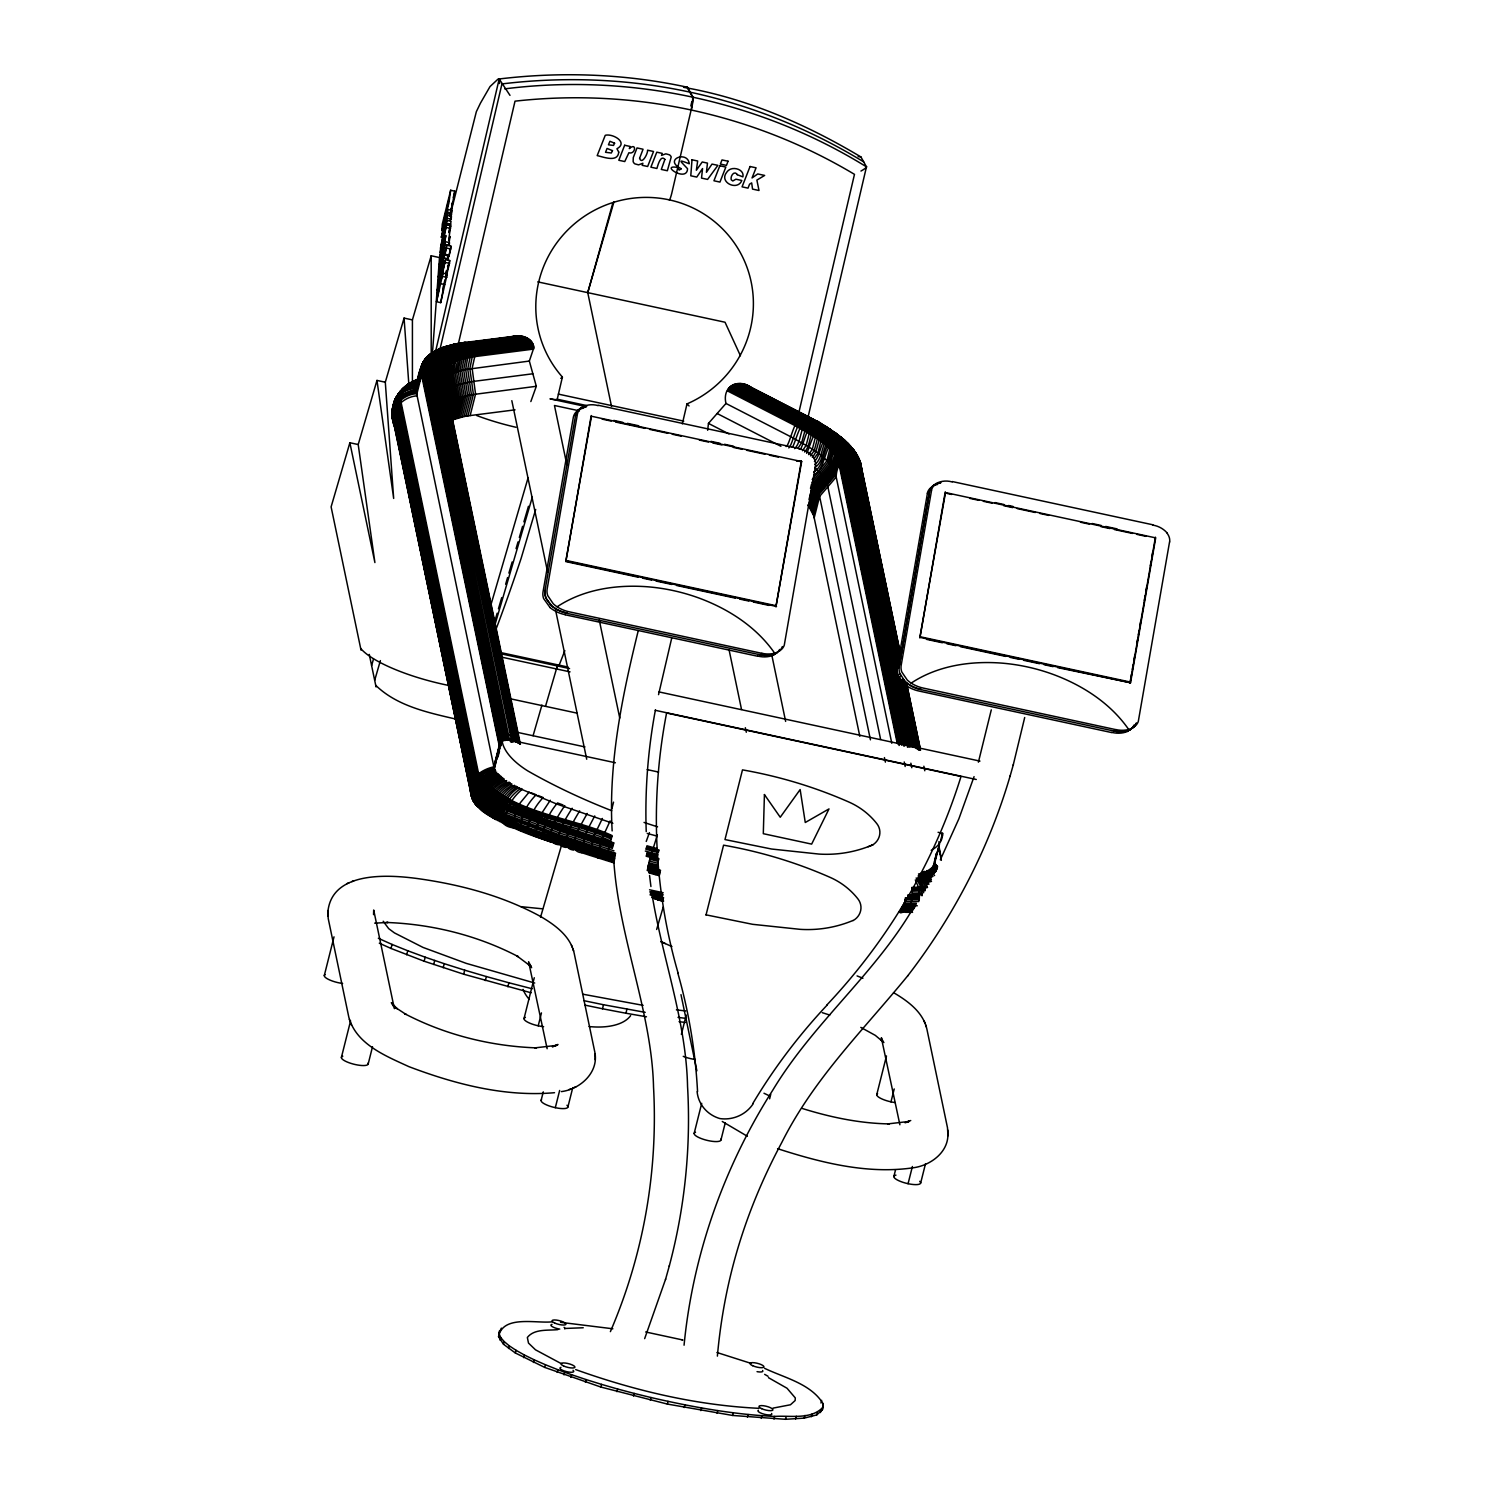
<?xml version="1.0" encoding="UTF-8"?>
<svg xmlns="http://www.w3.org/2000/svg" width="1494" height="1494" viewBox="0 0 1494 1494"><rect width="100%" height="100%" fill="white"/><g stroke="black" fill="none" stroke-linecap="round" stroke-linejoin="round"><path stroke-width="1.5" d="M615.061 855.745L558.868 837.406L505.738 817.069L480.657 802.521L473.971 796.19L470.423 789.654L470.759 793.071C505.588 833.297 568.168 837.238 614.744 857.369L613.997 862.878L589.813 855.334L593.697 836.547L602.399 818.451M922.003 895.802L920.995 887.343L916.196 877.93M927.531 887.511L911.863 888.388C913.039 895.784 911.919 903.87 907.456 910.051C891.376 918.287 905.924 905.999 905.215 898.678L919.296 898.809L918.997 888.407L915.336 879.91M597.805 857.892L601.783 839.124L610.112 820.916M448.779 404.071L444.073 378.355C456.66 360.764 433.185 341.118 422.877 362.986L415.724 392.511C399.477 394.173 386.946 410.028 394.453 425.323L393.856 423.194L394.08 424.483M392.399 409.823L393.52 422.354C388.571 405.864 397.199 389.71 415.911 387.861L417.685 383.622L402.577 389.673L399.832 392.1L404.183 387.581L417.05 382.52M393.837 419.422L392.492 408.572L392.175 413.483M615.621 853.205L559.354 834.829L506.149 814.473L483.44 801.718L471.88 790.083L392.735 413.745L392.717 407.339L392.38 409.487M393.725 423.642C388.104 409.393 401.755 394.902 415.93 393.725L421.121 373.07C424.203 364.181 438.134 363.154 442.28 371.707L519.893 744.124M393.725 420.654L393.408 404.314M470.666 792.156L392.324 414.249M934.329 864.316L930.743 870.292L919.856 873.71L927.251 886.596L911.695 887.473M605.873 860.413L612.11 835.576C570.839 816.415 506.97 812.96 478.603 773.649L400.691 400.485L400.99 393.053L404.183 387.581M764.611 1368.336C784.705 1377.954 811.093 1383.705 823.25 1403.93L822.391 1409.813L816.732 1414.911L804.239 1418.123L785.489 1419.3L732.639 1415.453L667.332 1404.061L600.849 1387.048L544.694 1367.402L515.318 1352.966L503.515 1344.264L498.566 1336.775C502.582 1314.739 536.047 1323.628 552.07 1321.835M498.566 1336.775L499.426 1330.911M822.391 1409.813L823.25 1403.93M420.897 368.346C426.425 354.283 448.536 363.621 443.419 377.926C451.375 358.074 417.853 350.997 421.121 373.07L499.78 748.326L494.028 767.561C483.626 770.026 471.637 776.619 470.722 788.496M443.232 376.824C441.16 359.755 462.71 356.114 475.241 354.377L533.731 346.888C532.256 337.345 520.173 334.04 512.031 336.654M938.942 843.643L938.979 841.495M443.232 373.761C445.567 359.512 463.588 357.496 475.204 355.497L533.75 348.009L533.731 346.888M443.867 380.055C436.509 360.558 460.208 353.032 475.017 352.154L533.265 344.703M445.025 368.01L442.896 377.254M860.301 465.4L859.834 462.001L860.712 466.67L860.619 463.476M861.478 470.068C862.318 464.167 857.463 458.509 851.617 457.986C841.29 456.51 836.117 468.518 836.21 477.053L819.608 496.382L814.193 517.895M931.229 850.31A73.99 33.932 15.8 0 0 942.471 835.65L942.621 833.297L938.083 832.307M432.382 354.097L439.516 257.566L441.72 248.788M447.173 274.093L440.711 302.647L436.547 301.713L439.18 287.838L436.939 296.428L437.144 293.59L445.548 259.545L449.713 260.498L449.489 263.374L445.828 278.239L447.173 274.093L442.99 273.141L441.141 279.415L445.548 259.545M443.606 248.284L444.54 241.692L439.367 264.849L445.847 235.454L444.073 246.286M440.711 302.647L443.344 288.772L442.747 290.751M436.547 301.713L442.99 273.141M444.334 255.007L437.929 283.02L444.334 255.007L448.984 256.016L450.702 249.031L450.908 246.155L446.743 245.203L444.82 255.063L446.743 245.203M445.324 241.692L438.956 269.051L438.75 271.908L442.392 257.902L438.358 277.1L444.409 254.073L444.614 251.272L441.103 264.793L445.324 241.692L449.489 242.626L449.283 245.352L445.119 244.4M446.557 224.828L440.375 249.946L440.151 252.841L444.558 235.361L439.778 257.827L446.557 224.828L450.74 225.781L448.798 239.021M450.366 220.645L451.86 210.393L447.696 209.459L440.487 248.415L446.893 220.402L451.057 221.355L448.779 232.597M447.042 218.255L447.266 215.379L451.431 216.331L451.225 219.207L447.042 218.255L442.523 237.714L446.893 220.402M450.665 190.242L448.891 203.072L441.888 230.842L442.261 224.249L450.665 190.242L454.83 191.195L450.441 214.613M451.244 207.89L451.132 209.646L451.487 208.656M448.984 256.016L450.908 246.155M327.802 912.89C330.884 871.151 387.077 874.532 416.957 878.491C459.835 884.411 502.638 895.69 540.791 916.606C555.021 924.973 570.372 936.066 574.163 953.172L594.743 1051.72C599.225 1072.206 580.344 1089.275 561.333 1091.61M392.306 415.332C390.961 402.147 403.996 393.258 415.612 391.316C418.395 380.951 419.291 350.399 438.003 355.964C447.023 359.158 447.154 371.035 443.046 378.206M392.436 416.228L393.837 403.137M449.171 409.898L451.188 401.867L445.884 376.805C449.918 369.298 451.169 356.356 441.514 352.528C423.4 347.15 417.442 376.488 415.911 387.861L415.705 389C407.825 391.503 391.54 396.676 394.323 408.46L473.449 784.798L484.99 796.395L507.624 809.113L560.792 829.45L612.913 846.556M610.224 840.767C568.262 821.327 503.385 817.704 474.644 777.646L396.713 404.482C393.221 392.997 408.553 389.28 416.21 386.778M415.705 389L494.01 767.468L499.201 746.832L501.517 743.153M373.556 914.645L373.687 910.014L394.36 1008.637M443.046 371.539C445.417 357.271 463.57 355.292 475.167 353.275L533.582 345.786M443.139 374.77L443.27 371.614M947.906 1133.479C948.709 1152.005 930.93 1165.152 914.085 1167.654C868.014 1174.62 821.233 1162.762 777.59 1148.681M392.194 412.942L393.8 407.488M613.997 850.814L559.783 833.054L506.541 812.699L483.813 799.925L472.235 788.29L393.109 411.933L393.034 406.125L392.605 408.236M612.409 848.387L560.25 831.262L507.045 810.906L484.336 798.151L476.698 791.689L472.365 785.695L393.632 410.178L393.613 403.772L395.051 400.878L394.472 404.519L395.238 403.417L395.63 399.626M615.229 854.923L559.017 836.565L505.85 816.21L479.555 800.709L472.702 793.575L470.853 787.655M684.065 1345.216C692.842 1254.699 724.011 1166.702 772.828 1090.078C812.923 1023.502 874.233 974.349 912.591 909.136M717.381 1356.122C724.216 1279.723 745.375 1210.532 781.866 1142.331C814.025 1078.257 862.654 1030.953 907.922 975.563M445.137 223.334L445.193 222.158L441.29 237.453L447.696 209.459M530.837 401.569L536.309 386.292L529.343 361.062L533.75 348.009M707.67 430.272L708.455 423.4L725.972 403.455C721.751 385.639 739.026 378.113 751.389 387.581M904.654 901.405L918.754 901.536L919.296 898.809M445.231 216.2L445.567 213.026L443.867 221.504L444.988 217.377M447.584 266.772L447.845 265.222M392.268 411.317L392.511 409.169M418.395 382.632C404.837 383.753 395.256 394.229 392.866 406.76M392.418 414.062L394.08 403.287M443.307 372.678L444.073 369.802M575.545 415.425L544.974 590.597A14.044 13.222 32.5 0 0 545.59 597.17L545.926 598.123M591.213 415.537L566.077 560.437L776.245 605.742M638.05 577.17L565.74 561.576L591.475 416.247L801.662 461.553L775.909 606.881L801.382 460.843M927.438 493.281L897.072 668.304A14.044 13.222 32.5 0 0 897.689 674.877M899.014 666.903L929.399 491.881A11.093 10.439 32.5 0 1 933.003 486.073L933.787 485.419M929.585 491.731L899.22 666.754A14.044 13.222 32.5 0 0 899.836 673.327L904.468 680.629M931.546 490.331L901.162 665.372A14.044 13.222 32.5 0 0 901.778 671.945L907.269 680.05A27.49 25.902 32.5 0 0 911.153 683.113A34.138 32.177 32.5 0 0 923.348 688.099L1115.925 729.651M945.254 491.862L920.117 636.743L1130.286 682.048L1155.422 537.168M919.781 637.901L945.515 492.572L1155.702 537.877L1130.547 682.758L1057.621 667.613M1129.95 683.188L1131.537 673.999M1132.34 669.405L1133.143 664.793M1133.946 660.199L1134.73 655.605M1136.729 644.101L1137.532 639.507M1138.335 634.894L1139.119 630.3M1139.922 625.706L1140.725 621.093M1144.311 600.401L1145.114 595.807M1145.917 591.213L1146.701 586.6M1150.305 565.909L1151.09 561.314M1151.893 556.702L1152.696 552.108M1169.559 541.911L1138.297 721.471A11.821 11.13 32.5 0 1 1135.907 725.337L1132.583 727.989M655.418 709.893C647.91 749.988 644.81 790.886 646.23 831.635M446.351 270.675L445.866 273.085M659.377 875.689L655.212 874.588L658.238 861.478L649.834 859.199L657.397 834.829M449.003 243.671L450.011 236.407L448.76 240.235M394.397 401.998L394.024 403.791L395.443 401.587M392.474 410.084L396.657 397.161L399.29 394.939M498.454 750.586L494.103 770.474M649.834 859.199L647.649 868.425L660.217 871.805M446.837 270.563L445.866 275.045M638.199 630.86C622.139 696.335 608.319 763.061 612.148 830.907M671.628 638.461L658.555 694.635M991.288 709.855L978.402 762.183M1024.697 717.512L1013.212 765.096M938.549 847.602L934.18 865.343M451.86 207.143L452.701 201.97L451.73 205.929M936.383 870.666C931.565 868.07 933.022 860.507 936.925 867.865L933.769 864.298M435.426 352.08L499.183 78.977C561.688 71.432 625.463 73.841 687.035 87.156L692.562 97.054A12.942 1.569 -78.5 0 1 691.124 110.014L671.777 193.23A8.796 1.083 -77.8 0 1 669.2 199.86M440.002 349.297L501.947 83.925C564.452 76.362 628.227 78.771 689.798 92.105M458.378 343.732L515.019 101.162A546.617 537.317 -29.2 0 1 854.475 174.35L798.898 412.363M586.264 406.629L549.997 398.823A8.796 1.195 13.1 0 0 557.225 399.29L562.398 377.048A109.23 107.381 -29.2 0 1 582.305 217.732A109.23 107.381 -29.2 0 1 739.81 251.683A109.23 107.381 -29.2 0 1 686.997 403.903L682.328 423.848M807.768 418.301L866.464 166.842L860.936 156.963C806.443 124.301 746.57 98.305 683.878 87.38M440.581 273.141L437.35 290.415L443.849 261.245L441.103 276.558L442.261 268.883L441.178 272.711M500.117 777.459L495.373 772.249L493.506 767.58L478.79 774.34L471.749 784.089M690.807 105.981L691.89 101.555M453.261 197.581L454.83 191.195M450.31 216.686L451.86 210.393M449.19 232.056L450.74 225.781M447.472 260.143L448.499 255.96L448.293 258.835L444.129 257.883M442.896 288.155L444.988 279.639M446.034 275.4L449.713 260.498M421.495 370.251C423.81 341.23 457.911 356.618 443.288 379.177L451.898 373.388L463.663 369.784L529.343 361.062M442.896 374.863C452.084 357.047 417.33 351.333 422.111 371.147L500.677 746.197L422.727 370.251C417.947 354.62 444.222 352.733 444.484 367.804M442.859 375.442C455.184 357.047 419.422 346.664 423.456 369.429L501.368 742.518L499.033 746.178L493.842 766.833C483.16 769.074 469.994 776.992 470.647 789.467M448.798 408.59L450.31 402.577L444.932 377.571C454.045 365.974 443.755 345.263 429.338 354.918M450.124 409.207L452.14 401.195L446.911 376.058L449.825 360.988L447.714 355.889L443.606 352.229L437.35 350.866L432.42 352.584L438.863 349.465L446.986 351.314L450.105 354.452L452.159 359.587L449.246 374.677L454.288 399.888L450.31 415.724M450.665 410.551L453.168 400.523L448.032 375.349L451.001 363.546L450.404 358.13L445.735 352.042L438.582 350.082L431.579 353.2L424.371 361.025L431.094 353.742M451.039 417.013L455.483 399.29L450.516 374.004L453.485 362.22L453.224 357.832L451.431 353.779L447.416 350.044L442.355 348.588L437.368 349.727M451.823 418.32L456.753 398.711L451.898 373.388L454.848 361.585L454.606 357.197L451.431 351.407L445.922 348.177L440.805 348.27L434.903 351.576L443.401 347.374L458.919 343.527L465.026 346.477L468.5 353.182L465.661 369.392L469.508 395.014L464.092 416.527L451.337 420.225M452.682 419.665L458.079 398.151L453.336 372.79L456.268 357.682L454.307 352.509L450.404 348.737L445.436 347.243L439.834 348.588M454.101 419.123L459.498 397.609L454.867 372.211L457.911 359.326L456.436 352.883L451.095 347.635L444.11 346.963L429.637 354.769L425.267 360.091M455.577 418.619L460.992 397.105L456.473 371.67L459.442 359.867L459.218 355.46L456.193 349.615L451.842 346.645L446.874 346.141L441.682 348.905L451.786 344.74M457.145 418.152L462.542 396.638L458.154 371.147L461.123 356.058L459.256 350.847L456.38 347.616L452.682 345.768L447.77 345.786M458.789 417.704L464.186 396.19L459.909 370.661L462.879 355.553L461.067 350.343L457.369 346.496L451.655 344.927L447.696 347.262L449.862 346.776M460.488 417.274L465.885 395.761L461.758 370.213L464.727 355.105L460.152 346.627L452.719 344.535M462.262 416.882L467.659 395.368L463.663 369.784L466.67 354.676L462.169 346.178L454.848 344.05M324.291 975.545L334.021 936.831M464.092 416.527L466.016 416.191L471.413 394.677L467.715 369.037L470.741 353.91L469.079 348.662L465.642 344.778L461.179 343.134L456.716 344.124L519.296 335.851M467.977 415.874L473.393 394.36L469.844 368.701L472.87 353.574L469.415 345.749L462.598 342.761L458.322 344.255L469.452 343.564L473.598 347.99L475.241 354.377L472.141 368.383L475.559 394.061L470.143 415.575L466.016 416.191M341.398 1057.416L350.586 1020.832M531.136 992.8L463.682 974.2L424.147 961.221L391.036 948.466L392.044 944.432L378.355 938.307M368.196 1063.971L372.51 1046.752M406.704 954.778L407.713 950.744L392.044 944.432M424.147 961.221L425.174 957.187L407.713 950.744M433.69 964.47L434.698 960.437M443.214 967.72L444.241 963.686L425.174 957.187M497.539 756.711L499.687 748.139M497.95 757.084L499.519 750.884M463.682 974.2L464.69 970.166L444.241 963.686M485.307 980.587L486.334 976.553L464.69 970.166M507.885 986.806L508.894 982.772L486.334 976.553M524.02 1018.591L534.273 977.73M543.611 1026.639A13.801 3.642 14.1 0 1 539.633 1026.079L538.232 1025.799L541.463 1012.895M611.83 808.926L613.548 802.129M541.108 1100.462L543.274 1091.853M566.973 1105.261A13.801 3.642 14.1 0 1 556.72 1107.95L555.32 1107.67L559.652 1090.452M501.368 1328.129L498.753 1333.582M500.154 1340.342L500.826 1337.672L499.239 1334.105M503.515 1344.264L504.188 1341.593L500.826 1337.672M567.907 1107.017L572.762 1087.651M508.576 1348.484L509.249 1345.814L504.188 1341.593M515.318 1352.966L515.99 1350.277L509.249 1345.814M585.2 1005.182L602.493 1008.767L603.501 1004.734L645.203 1012.353M523.647 1357.635L524.319 1354.965L515.99 1350.277M533.47 1362.472L534.142 1359.783L524.319 1354.965M602.493 1008.767L625.93 1013.231L626.938 1009.197M544.694 1367.402L545.366 1364.713L534.142 1359.783M557.187 1372.388L557.86 1369.699L545.366 1364.713M564.004 1374.872L564.676 1372.183M570.82 1377.356L571.492 1374.667L557.86 1369.699M585.424 1382.267L586.096 1379.578L571.492 1374.667M810.495 488.389L811.503 484.373M809.076 499.332L813.053 483.514L829.189 463.345L832.139 451.543L834.418 447.789L839.908 444.11L845.193 443.606L849.881 445.567L853.186 450.516L844.091 441.925C843.102 437.35 838.059 434.549 833.615 435.65C819.814 438.657 824.707 457.5 814.697 464.503M706.008 915.075L723.563 845.174A455.11 435.426 -11.8 0 1 829.6 877.146A74.999 71.749 -11.8 0 1 857.948 898.94A15.257 14.585 -11.8 0 1 853.13 920.565M859.816 736.318L813.763 515.785L808.627 506.149L814.025 484.635L830.234 464.559L833.185 452.775L836.248 448.219L842.037 445.081L848.349 445.436L852.495 448.331L857.537 455.782M809.505 507.269L814.921 485.755L831.187 465.773L835.744 451.095L839.945 447.49L845.212 446.071L850.347 447.154L854.176 450.497M810.327 508.39L815.724 486.876L832.065 466.968L836.621 452.29L840.842 448.723L845.044 447.416L853.055 449.582L859.704 460.936L855.427 452.346L851.188 449.32L844.782 448.835L838.9 451.842L835.818 456.342L832.849 468.145L816.452 487.959L811.055 509.473M811.69 510.556L817.106 489.042L833.54 469.321L836.509 457.519L838.825 453.803L844.446 450.31L849.881 450.011L855.502 452.869L858.677 457.948M812.269 511.62L817.666 490.107L834.156 470.461L838.732 455.819L843.008 452.308L847.266 451.095L851.599 451.487L856.193 454.157M681.376 1034.371L686.232 1015.024M812.755 512.666L818.17 491.152L834.698 471.6L837.648 459.797L839.983 456.1L845.623 452.682L853.205 453.074L858.116 457.052L860.749 464.522M813.166 513.712L818.581 492.198L835.127 472.72C832.569 458.901 850.329 445.249 859.162 459.218M813.502 514.72L818.899 493.207L835.482 473.822C835.744 465.698 839.833 454.139 849.769 454.587C856.193 454.512 861.44 460.469 861.104 466.838L859.872 463.047M813.763 515.785L819.16 494.271L835.762 474.924C833.222 460.133 852.252 447.266 860.32 462.654L900.098 652.43M600.849 1387.048L601.522 1384.378L586.096 1379.578M616.929 1391.68L617.601 1389.009L601.522 1384.378M694.15 1133.442L701.713 1103.338M633.493 1396.087L634.166 1393.416L617.601 1389.009M650.357 1400.233L651.029 1397.544C691.685 1406.881 732.938 1414.482 774.658 1416.424C790.326 1415.341 811.354 1419.991 823.063 1407.124M720.948 1139.997L725.262 1122.797M667.332 1404.061L668.005 1401.372M684.215 1407.535L684.887 1404.846M769.615 1098.837L770.755 1094.336M700.854 1410.616L701.526 1407.927M717.064 1413.268L717.736 1410.579M732.639 1415.453L733.311 1412.782M747.43 1417.19L748.102 1414.501M761.249 1418.404L761.921 1415.714M773.985 1419.113L774.658 1416.424M785.489 1419.3L786.161 1416.629M934.273 862.225L936.421 853.429L933.899 866.595M876.754 1094.635L886.484 1055.922M795.611 1418.964L796.283 1416.293M804.239 1418.123L804.911 1415.434M811.317 1416.76L811.989 1414.09M895.074 1102.535A13.801 3.642 14.1 0 1 892.385 1102.124L890.984 1101.844L894.215 1088.939M816.732 1414.911L817.405 1412.222M820.972 1403.034L821.644 1400.364M820.43 1412.577L821.102 1409.906M893.86 1176.488L895.485 1170.045M919.725 1181.306A13.801 3.642 14.1 0 1 909.472 1183.976L908.072 1183.696L912.404 1166.497M920.659 1183.061L925.514 1163.695M450.273 214.912L476.343 111.695L480.414 103.217L490.013 86.577L498.025 79.107L499.183 78.977L509.996 95.373M669.237 1266.165C684.831 1207.806 691.031 1146.944 687.557 1086.624C686.232 1021.859 663.243 960.81 652.561 897.595M447.472 259.209L448.573 255.026L444.409 254.073M393.613 403.772C395.891 392.492 406.517 386.722 417.087 384.649M397.012 396.918L394.696 401.232L394.733 407.619L473.449 783.136L477.763 789.112L485.363 795.536L507.96 808.217L561.09 828.554L613.175 845.641M393.744 421.906L392.53 411.933L393.837 408.404M393.482 414.38L393.09 418.918M644.661 1338.643L665.652 1279.032M907.661 975.899C953.695 916.252 989.009 848.2 1010.168 775.834M612.895 202.754L587.74 292.637L613.959 201.839M665.502 1279.555L669.387 1265.642M492.534 771.053L501.816 738.279L615.379 762.762M934.572 861.702L939.521 844.222M940.753 839.852L942.621 833.297M1010.019 776.376L1013.362 764.573M371.614 665.596L373.5 659.022M374.677 680.33L380.391 660.591M533.078 735.739L541.948 705.037M349.876 442.747L374.901 562.566L358.205 444.54L349.876 442.747L331.108 506.877L361.025 650.133M358.205 444.54L376.974 380.428L385.303 382.221L393.669 498.436L376.974 380.428M385.303 382.221L404.071 318.091L412.419 319.884L412.419 383.958M412.419 319.884L431.187 255.773L439.516 257.566M490.872 604.995L528.092 477.819M495.205 619.898L497.166 613.212M498.454 608.749L501.723 597.619M505.644 584.247L507.587 577.562M508.894 573.117L512.162 561.968M516.065 548.597L518.026 541.911M519.333 537.466L522.583 526.318M523.89 521.873L528.465 506.279M495.056 624.473L532.294 497.222M545.497 706.345L557.467 665.446M540.529 917.241L561.427 845.641M656.65 929.473L663.187 907.101M535.692 509.454L521.145 558.308A700.275 85.83 -77.8 0 1 495.616 630.3M393.09 405.528L395.91 398.039M974.069 776.637L958.887 818.787L940.342 859.797M646.23 841.439L649.423 832.625M394.696 400.523L393.93 402.558L395.032 400.018M392.922 407.04L393.482 404.949M392.847 407.955L393.818 405.621M392.81 408.87L393.781 406.555M422.765 363.135L421.569 372.081L499.855 746.496L494.234 768.121C477.8 769.41 460.507 791.39 479.481 802.483C519.651 830.421 569.475 840.207 614.893 856.566M610.392 1331.64C643.223 1255.221 658.163 1172.286 653.532 1087.072C651.739 1010.149 617.078 933.563 613.474 854.848M398.524 395.07L406.2 385.601L418.955 380.653M420.916 371.857C424.165 362.034 440.543 362.276 442.728 372.678L520.416 744.255M499.22 746.907L501.554 743.246M421.084 367.225C424.744 356.749 441.813 358.635 443.288 369.56M420.804 369.504C425.155 357.029 446.034 362.482 443.139 375.778M420.804 370.661C425.267 358.205 445.791 363.49 443.494 376.862M394.379 401.382L396.452 396.9M393.352 405.864L393.912 404.706M399.832 392.548L398.562 402.353L476.493 775.517C505.065 815.257 569.494 818.805 611.158 838.115M443.998 370.885C449.974 360.054 464.092 358.485 475.092 356.58L533.619 349.092M420.075 380.746C411.093 383.323 400.187 386.89 397.217 396.956L398.188 395.929M399.72 392.605L395.574 399.103L396.34 398.02M395.238 399.365L398.73 393.632L396.134 398.861L396.171 405.229L474.868 780.708L479.163 786.647L486.708 793.015L509.081 805.583L562.043 825.846L614.015 842.915M400.803 391.615L401.569 391.465M594.743 815.948L586.675 831.28L582.174 847.92L581.857 852.738L589.813 855.334M499.855 746.496L501.032 744.647M435.931 350.474L431.617 354.881L433.092 354.134M428.965 356.487L429.488 355.572L428.311 356.412M422.727 363.023L423.866 361.081M395.611 398.524L398.095 394.229M401.158 390.83L399.215 395.406L399.234 401.699L477.165 774.863C505.682 814.473 569.924 817.984 611.476 837.256M425.995 358.672L424.035 363.976L424.24 368.663L502.152 741.752L503.03 741.08L425.118 367.972L425.099 362.202L428.33 356.095M427.77 357.458L425.827 362.725L426.051 367.375L503.964 740.464L512.554 739.063L519.128 743.47L512.703 739.642L506.13 740.128L511.676 739.623L516.793 741.528M587.142 813.427C583.855 820.636 562.883 851.225 581.857 852.738M401.998 390.662L400.579 391.036M786.161 446.557C790.98 443.867 796.003 403.866 810.271 419.235M788.739 447.901C793.557 444.969 798.767 405.21 813.166 420.748M579.616 810.85C575.862 817.872 555.021 848.387 573.976 850.105M792.287 447.341C795.891 443.307 802.39 406.947 815.967 422.242M794.64 448.648C802.539 440.935 798.842 424.968 810.588 420.412C815.612 418.899 821.289 422.597 823.922 426.742M572.165 808.235C567.944 815.07 547.234 845.492 566.17 847.453M798.113 448.107L801.662 442.635L805.49 428.797L810.439 423.119L817.274 421.588L827.919 428.236L828.834 429.749L823.68 425.118L820.467 424.221L813.39 427.135L809.524 432.476L806.144 445.305L802.521 450.721M800.354 449.414C805.191 442.168 806.499 419.048 821.233 423.661M408.273 386.386L407.171 386.46L410.794 382.557L416.546 379.7L403.492 387.992M403.753 388.963L407.376 384.649L420.038 379.775M564.788 805.602C560.063 812.867 539.539 841.906 558.439 844.745M804.631 452.028C811.503 444.838 808.291 430.44 819.104 426.332C823.68 424.184 828.759 427.471 831.168 431.243L833.428 432.718L830.515 429.488L826.201 428.479L818.917 431.915L815.313 437.462L812.344 449.264L808.609 454.624M806.648 453.317C810.906 445.399 815.388 418.003 831.224 429.973M396.657 396.582L400.261 391.372M402.596 389.168L399.925 394.808L399.944 401.083L477.875 774.247C506.317 813.707 570.391 817.181 611.793 836.416M394.565 403.585L395.331 402.502M810.495 455.913L814.267 450.59L817.648 437.761L822.559 431.897L827.284 429.973L831 430.216L839.684 437.163C837.331 432.98 832.027 429.992 827.284 431.841C816.041 435.389 819.403 450.236 812.306 457.201M433.615 353.219L434.231 352.36L430.104 354.713M426.238 358.187L430.179 354.283M425.977 358.261L421.794 365.059L415.612 390.139L400.355 396.657L396.377 400.597M550.296 800.242L539.502 816.602L535.524 833.745L535.711 836.435L550.782 842M814.417 461.497C822.279 454.157 819.739 433.577 834.885 434.1C841.981 436.416 847.434 443.475 851.916 449.115M813.651 472.104C826.892 464.503 821.196 442.355 836.752 438.34C841.327 437.331 846.426 440.188 847.49 444.838M813.651 474.999C828.591 467.155 822.26 437.817 842.299 439.778C849.47 442.654 853.97 450.628 856.286 457.724L898.566 660.124M812.213 479.537L826.854 460.862L829.805 449.059L833.652 443.718L838.507 441.216L843.699 441.122L848.032 443.457L850.534 447.696M397.03 396.321L399.962 393.239M529.212 792.007L520.08 803.062L517.055 808.852L514.029 818.637L513.731 827.246L535.711 836.435M410.458 383.547L404.799 387.488L408.646 383.734L419.142 379.719M406.2 386.591L410.028 382.875L418.376 379.681M443.587 348.326L442.934 349.11L444.932 348.55M439.18 350.306L439.852 349.54L438.115 350.175L441.458 347.915M436.472 350.866L435.781 351.65L437.425 350.959M439.273 348.961L430.776 354.75L436.509 350.455M433.111 352.435L427.676 359.008L427.041 366.852L505.103 740.557M432.083 353.817L428.33 359.662L428.068 366.441L506.13 740.128M403.716 387.712L402.091 389.336M399.72 392.1L402.316 389.355M405.135 386.572L398.637 394.341L397.908 403.044L475.839 776.208C504.468 816.06 569.065 819.627 610.841 838.993M398.3 394.435L399.272 393.408M454.475 345.917L455.166 345.226L452.831 345.637L454.4 344.535M774.284 653.251L775.218 652.99A19.721 18.582 32.5 0 0 777.776 651.963L779.943 650.432A11.821 11.13 32.5 0 0 782.333 646.566M1133.367 727.429L1127.727 731.22M1133.199 727.466L1133.983 726.756A11.821 11.13 32.5 0 0 1136.374 722.872M418.451 380.018L417.087 380.092L418.432 378.99L414.081 380.97M427.564 356.524L432.158 352.864M402.428 388.963L406.2 385.601M449.507 403.324L456.753 398.711L469.508 395.014L536.309 386.292M519.128 787.655C505.962 793.519 488.538 825.472 513.843 827.881M517.559 786.871C507.101 792.567 493.076 811.261 501.723 822.634M516.046 786.087C505.289 791.54 491.19 810.215 499.911 821.737M514.552 785.302C503.534 790.513 489.36 809.169 498.137 820.822M460.096 344.516L464.148 342.518L467.734 342.798M404.127 387.338L407.376 384.649M401.774 390.083L403.511 388.403M612.857 823.306L556.926 804.108L512.068 785.358C500.341 791.297 490.443 805.546 494.757 818.992L496.419 819.907M450.572 346.085L453.915 344.255M511.732 783.734C499.5 789.504 488.463 804.089 493.132 818.077L494.757 818.992M579.747 409.113L578.944 409.711A11.093 10.439 32.5 0 0 575.283 415.556M581.689 407.713L581.091 408.179A11.093 10.439 32.5 0 0 577.431 414.006L547.14 589.047A14.044 13.222 32.5 0 0 547.738 595.62L553.228 603.744A27.49 25.902 32.5 0 0 557.113 606.788C583.426 589.327 616.2 584.471 647.201 586.75A188.935 178.029 32.5 0 1 698.184 597.749C728.288 608.73 756.767 627.013 775.069 653.774M801.662 461.553L796.526 461.03M405.304 386.386L408.646 383.734M512.068 785.358L506.634 782.221C494.234 787.151 483.552 801.83 488.594 815.351L493.132 818.077M554.76 1045.987L557.99 1044.474L552.369 1046.79L556.422 1045.408L534.871 1047.873L536.458 1047.873C490.835 1046.248 445.119 1034.856 404.613 1013.66L406.107 1014.463L395.536 1007.554L397.143 1008.73L391.335 1002.605L393.576 1006.526M907.512 1122.013L909.379 1120.705L906.746 1122.424L908.688 1121.359M506.615 780.596C493.73 785.321 481.759 800.336 487.193 814.435L488.594 815.351M779.326 651.123L781.885 649.031A11.821 11.13 32.5 0 0 784.275 645.165L815.519 465.605A11.579 10.906 32.5 0 0 814.099 458.565L817.89 453.205L820.841 441.402L824.539 435.912L832.102 432.681L839.236 435.762M506.634 782.221L504.225 780.634C491.526 785.097 480.47 799.981 485.849 813.52L487.193 814.435M504.356 779.028C491.152 783.286 478.808 798.468 484.56 812.624L485.849 813.52M430.814 353.929L432.849 352.397M434.268 351.594L437.854 349.689M407.246 384.854L410.028 382.875M406.592 385.471L418.843 378.897M503.291 778.262C489.957 782.258 477.426 797.553 483.346 811.728L484.56 812.624M911.153 683.113C937.466 665.652 970.222 660.796 1001.241 663.075A188.935 178.029 32.5 0 1 1052.224 674.074C1082.328 685.036 1110.808 703.319 1129.109 730.08M502.283 777.496C488.818 781.269 476.1 796.638 482.17 810.831L483.346 811.728M776.413 653.102L777.366 652.523M1130.454 729.408L1131.406 728.829M432.083 353.107L433.447 352.323M409.319 383.416L419.795 378.878L417.741 379.532M499.594 775.218C485.718 777.104 468.556 799.159 482.17 810.831M498.809 774.471C484.859 776.88 470.255 794.659 479.051 808.179M498.062 773.724C483.963 775.984 469.396 793.669 478.136 807.32M496.325 773.556C482.319 775.759 468.873 793.165 477.277 806.461M496.774 772.267C482.338 774.228 467.921 791.745 476.493 805.602M776.619 652.953L775.629 653.513A24.912 23.474 32.5 0 1 759.792 654.671M773.687 654.914L777.795 651.982A11.821 11.13 32.5 0 0 778.785 650.768M1129.669 729.819L1130.659 729.277M852.999 920.472L852.644 920.621A112.797 107.923 -11.8 0 1 799.981 929.324L752.64 924.319L706.064 914.851M495.261 772.043C480.919 773.985 467.51 791.166 475.764 804.762M495.691 770.848C485.382 773.911 473.785 780.839 472.776 792.66C471.917 798.02 473.953 803.417 478.416 806.611C517.858 836.061 568.728 844.876 614.109 861.664M493.86 769.093C480.788 770.941 467.958 783.622 471.88 797.348M436.491 350.268L440.805 348.27M441.794 348.046C434.586 350.773 427.004 357.626 429.133 366.105L507.4 740.408M411.709 382.315L415.201 380.802M511.34 741.79L513.6 741.64L434.661 366.011C432.774 348.55 455.819 345.002 468.612 343.116L522.246 336.262M494.981 769.709C480.172 771.053 465.997 786.722 473.43 801.307M871.917 845.174L868.163 846.687A113.152 108.24 -11.8 0 1 818.899 854.064L771.558 849.022L724.982 839.572L742.481 769.877A455.11 435.426 -11.8 0 1 848.499 801.867A74.999 71.749 -11.8 0 1 876.847 823.661A15.257 14.585 -11.8 0 1 872.048 845.287M873.243 844.614L871.058 845.623A17.032 16.303 -11.8 0 1 868.163 846.687M444.409 347.262C436.715 349.876 427.994 356.73 430.235 365.881L508.128 738.97C509.006 740.165 516.999 741.51 516.588 740.763L438.694 367.711C436.846 350.716 459.312 347.262 471.768 345.431L527.569 338.279M347 883.589L349.054 882.73M351.818 881.609L353.817 880.788M569.158 1089.537L571.138 1088.734M573.901 1087.595L575.956 1086.754M905.121 1122.816L910.742 1120.519M416.602 385.695C406.947 387.432 392.063 394.397 395.163 406.798L473.878 782.314L478.192 788.272L485.774 794.677L508.315 807.339L561.389 827.639L613.455 844.726M440.543 348.345L444.11 346.963M439.666 348.868L466.838 342.556M414.566 381.4L416.452 380.69M413.95 382.016L415.855 381.306M442.261 347.71L446.874 346.141M440.581 348.83L444.316 347.635M444.054 347.094L451.655 344.927M926.635 872.216L931.397 879.387M907.101 1122.013L909.174 1121.434L887.623 1123.918L889.21 1123.899C859.722 1123.413 830.533 1117.269 802.446 1108.529M445.959 346.515L455.782 343.956M453.616 345.039C443.942 347.262 429.973 353.536 432.457 365.731L511.807 741.659M453.672 344.423L446.314 347.094L448.405 346.571M453.018 344.572L457.986 343.527M460.787 343.881C449.601 345.898 431.224 351.071 433.559 365.825L512.535 741.547M456.137 343.825L460.245 343.116M455.24 344.124L457.556 343.713M461.179 343.134C449.283 345.133 429.077 349.895 431.336 365.75L509.585 740.016M458.434 343.415L465.941 342.443M554.535 1092.693C504.841 1097.138 454.998 1084.121 408.852 1066.623C385.807 1055.978 356.114 1044.287 348.812 1017.153L328.232 918.605L327.746 910.574M460.806 343.041L465.045 342.425M459.106 343.751L461.609 343.415M463.271 342.705L517.802 335.795M466.072 342.836L520.771 336.001M470.087 342.724L474.718 342.145M493.225 339.773L497.857 339.175M504.804 338.279L509.435 337.7M523.666 336.617L469.452 343.564C456.753 345.431 433.858 348.942 435.725 366.291L513.637 739.343C517.111 743.172 507.848 740.24 511.49 741.715L510.388 741.64M525.029 337.084L470.274 344.087C457.65 345.954 434.903 349.447 436.771 366.665L515.505 741.958M526.336 337.644L471.058 344.722C458.509 346.571 435.893 350.026 437.761 367.15L516.196 741.846L509.846 740.613M528.727 339.007L472.44 346.216C460.059 348.046 437.723 351.463 439.553 368.364L517.596 741.958M529.772 339.81L473.056 347.075C460.75 348.886 438.545 352.304 440.356 369.111L518.474 742.91M530.725 340.688L473.598 347.99C461.366 349.801 439.273 353.182 441.085 369.914L518.978 742.948M531.547 341.622L474.084 348.98C461.889 350.773 439.908 354.134 441.72 370.773L519.632 743.807M532.256 342.612L474.476 350.007C462.337 351.781 440.469 355.142 442.28 371.707M532.835 343.639L474.793 351.071C462.337 352.509 438.433 357.271 443.326 374.733M532.798 373.78L471.6 381.642L458.695 384.5L450.572 388.048L446.015 391.727L448.312 402.017M470.143 415.575L515.038 409.842M912.199 891.19L925.066 890.723L924.711 888.855L911.994 889.303M924.898 889.789L912.106 890.256M504.711 88.874C629.553 73.057 759.382 100.565 866.464 166.842M772.977 1408.132L790.457 1404.771L795.144 1400.55L795.294 1397.917L787.002 1388.225L768.439 1377.655M374.695 923.143L388.104 922.452L386.498 922.47C432.121 924.076 477.856 935.487 518.343 956.683L516.868 955.861L531.098 966.525L528.185 963.425L529.716 964.881M921.947 892.945L912.292 893.095M922.003 893.898L912.292 894.047M922.003 894.85L907.829 894.925M683.561 87.306L687.035 87.156M564.956 1328.465L583.239 1327.755M557.878 1329.623C547.868 1330.687 534.292 1328.614 527.345 1337.485L528.502 1343.087L535.487 1349.81L561.651 1363.835M919.576 895.989L907.773 895.877M919.501 896.923L907.698 896.83M919.408 897.875L905.345 897.745M919.146 899.724L905.065 899.593M916.401 903.291L904.169 903.16M916.102 904.131L903.87 904.019M915.785 904.972L903.571 904.841M917.279 905.775L903.235 905.644M915.075 906.559L902.88 906.428M914.683 907.325L902.507 907.194M914.272 908.053L902.115 907.922M913.824 908.763L901.704 908.632M913.376 909.435L901.255 909.304M912.89 910.07L900.807 909.958M912.386 910.686L900.34 910.556M911.863 911.265L899.855 911.153M911.321 911.807L899.351 911.695M905.457 912.311L912.554 912.33M758.896 1408.319C696.316 1405.331 634.539 1390.653 575.694 1369.587M521.07 906.671L542.471 908.819M560.549 1322.321L612.857 1328.782M676.409 1009.888L685.653 1010.915M678.015 1017.358L686.362 1018.46M679.079 1021.653L685.354 1022.494M643.13 1005.35L582.735 994.182M858.135 156.496L860.936 156.963M645.669 1331.976L682.889 1340.006L681.862 1339.726M625.93 1013.231L646.472 1016.779M691.124 110.014L691.292 110.033A12.942 1.606 -77.2 0 0 692.973 97.129L687.445 87.25M584.042 1000.7L603.501 1004.734M663.149 901.274L652.075 897.67L663.187 900.06M537.728 281.862L725.038 322.237L740.426 355.74M558.364 394.117L683.748 421.14M598.235 405.248L798.879 448.499M952.276 481.554L1152.92 524.805M557.225 399.215L586.152 405.453M579.448 410.869L554.461 405.49L566.861 464.821M613.81 420.412L622.849 422.372M627.368 423.344L638.666 425.771M710.976 441.365L720.033 443.307M724.553 444.278L733.591 446.239M994.967 502.582L1004.005 504.524M1008.525 505.495L1013.044 506.466M1092.151 523.516L1101.19 525.477M1105.709 526.448L1117.008 528.876M602.175 419.123L611.214 421.084M615.733 422.055L645.109 428.386M649.629 429.357L667.706 433.26M672.225 434.231L681.264 436.173M699.341 440.076L708.38 442.019M712.899 442.99L721.938 444.951M733.255 447.378L742.294 449.339M746.813 450.31L764.891 454.195M769.41 455.184L778.449 457.127M947.177 493.487L951.697 494.458M969.774 498.361L978.813 500.322M983.332 501.293L992.371 503.235M1003.669 505.663L1012.708 507.624M1017.227 508.595L1035.305 512.498M1039.824 513.469L1048.863 515.411M1080.498 522.228L1089.556 524.189M1100.854 526.616L1109.893 528.559M1114.412 529.548L1132.489 533.433M1137.009 534.404L1146.047 536.365M566.338 561.146L776.506 606.452M920.379 637.452L1130.547 682.758M642.569 578.141L651.608 580.083M656.127 581.073L671.945 584.471M676.465 585.443L735.235 598.123M739.754 599.094L748.793 601.036M753.312 602.007L769.13 605.425M926.56 639.357L942.378 642.756M946.897 643.746L955.936 645.688M960.455 646.659L1005.649 656.408M1010.168 657.379L1019.207 659.321M1023.726 660.311L1039.544 663.709M1044.063 664.681L1053.102 666.641M761.884 653.345L569.289 611.83A34.138 32.177 32.5 0 1 557.094 606.825M567.141 613.38L759.942 654.745M1113.982 731.052L921.182 689.686A32.289 30.422 32.5 0 1 905.028 681.694M565.199 614.781L757.794 656.277M1111.835 732.602L919.24 691.087A32.775 30.888 32.5 0 1 904.019 683.878M501.386 652.71L568.037 667.071M500.658 653.737L569.569 668.584M502.077 657.229L570.036 671.87M658.966 691.909L979.971 761.1M655.268 710.304L976.273 779.494M666.866 713.068L960.735 776.413M449.096 685.559L444.614 684.588A84.318 22.242 14.1 0 1 360.652 648.359M509.622 698.613L576.889 713.105M456.361 719.212C428.218 712.638 397.087 706.158 375.722 685.316M517.279 732.34L584.976 746.925M508.352 734.581L514.776 735.963M647.182 769.615L658.537 772.062M649.535 889.789L663.168 892.721M651.235 891.582L662.589 894.028M649.703 891.918L663.112 894.813M650.749 892.796L662.103 895.242M651.515 893.561L662.701 895.97M650.357 893.879L661.693 896.325M651.216 894.626L662.346 897.016M650.058 894.887L663.635 897.801M653.233 896.045L662.103 897.95M652.131 896.251L663.392 898.678M653.121 896.867L661.954 898.772M652.038 897.016L663.243 899.425M653.195 897.595L662.309 899.575M654.409 898.678L663.243 900.583M655.605 899.145L663.672 901.05M658.051 899.986L662.496 900.938M690.209 92.198C751.463 105.346 810.271 129.25 863.7 161.894M447.509 212.092L451.674 213.044M447.509 213.661L451.674 214.669M446.687 223.278L450.852 224.231M446.37 227.462L450.534 228.414M446.538 248.079L450.702 249.031M445.324 262.421L449.489 263.374M442.747 276.465L446.911 277.398M440.543 283.617L444.708 284.57M634.166 1393.416L651.029 1397.544M656.986 836.08L647.238 833.447M534.721 983.033L466.24 963.369L423.063 947.439L394.453 932.91L388.683 928.633L383.192 921.238M508.894 982.772L532.163 988.767M660.572 870.292L647.966 866.912M660.385 871.058L647.798 867.678M660.068 872.515L647.5 869.153M659.9 873.206L647.35 869.844M659.75 873.878L647.219 870.516M659.62 874.513L649.199 871.712M659.489 875.111L649.087 872.328M657.285 848.629L646.921 845.791M659.115 850.049L646.659 846.631M658.873 850.908L646.379 847.49M658.611 851.785L646.118 848.368M658.368 852.682L645.856 849.246M657.864 854.493L645.315 851.057M657.603 855.39L647.145 852.551M657.36 856.323L646.883 853.466M657.099 857.239L646.622 854.381M658.966 858.733L646.36 855.296M658.723 859.648L646.118 856.211M650.077 858.284L658.481 860.563M649.367 861.011L657.79 863.289M648.938 862.766L657.341 865.045M648.732 863.625L657.136 865.904M648.527 864.484L656.93 866.744M648.34 865.306L656.744 867.584M648.153 866.128L656.538 868.387M648.975 872.907L655.212 874.588M716.933 1352.5L750.996 1363.368M613.735 843.83L561.725 826.742L508.688 806.461L486.222 793.837L478.659 787.45L474.364 781.511L395.312 403.399M612.652 847.471L560.511 830.365L507.325 810.009L484.635 797.273L473.094 785.639L393.968 409.3M615.416 854.064L559.186 835.706L505.98 815.351L483.309 802.614L471.749 790.98L392.399 413.334M614.613 858.154L558.532 839.833L505.57 819.571L479.574 804.239L472.795 797.18L470.442 790.55M614.482 858.901C568.131 839.068 506.653 834.81 471.488 795.592M614.37 859.629C568.654 842.728 517.447 833.82 477.725 804.145C461.851 792.231 479.742 770.474 494.85 769.466L480.228 777.478L473.243 787.357L472.758 798.973L482.301 808.59L499.239 818.824L520.752 828.031L566.151 844.801L614.258 860.339M614.183 861.011L558.364 842.784L505.7 822.652L481.329 808.497L474.14 801.494L471.096 795.069M614.034 862.299C568 844.259 513.637 837.368 475.409 803.977M822.279 1012.671L829.749 1015.061M562.977 804.949L557.505 802.95C549.101 812.923 542.359 825.846 543.2 839.236M537.896 795.462L543.162 797.535C534.236 807.059 527.008 820.15 528.316 833.615M857.07 975.918L862.934 978.215M530.949 792.698L536.141 794.771C526.952 804.089 519.482 817.255 521.033 830.757M665.334 943.592L660.759 941.556L671.945 946.561M379.308 943.2L391.036 948.466M860.805 1027.386L875.316 1035.379L883.85 1042.551L880.937 1039.45L882.468 1040.907M763.994 1093.253L769.503 1095.886M747.392 1136.28L722.274 1121.49M746.253 384.78L808.515 416.733M744.852 384.313L809.057 417.237M743.414 383.939L820.505 423.773M741.976 383.678L807.918 417.461M740.538 383.528L803.511 415.911C820.804 426.014 842.709 435.632 850.067 455.763L910.854 746.888M739.1 383.51L802.689 416.21C819.889 426.22 841.645 435.8 848.947 455.782L909.79 747.149M737.7 383.584L801.886 416.583C818.955 426.537 840.58 436.043 847.826 455.913L908.632 747.037M736.337 383.771L801.064 417.05C818.04 426.948 839.535 436.397 846.743 456.137L907.53 747.261M735.029 384.051L800.261 417.61C817.143 427.452 838.507 436.846 845.679 456.473L905.999 745.319M733.778 384.462L799.477 418.245C816.266 428.031 837.518 437.368 844.652 456.903L904.953 745.749M732.62 384.966L798.73 418.955C815.425 428.703 836.565 437.985 843.662 457.407L903.982 746.253M731.537 385.564L798.001 419.739C814.622 429.432 835.669 438.676 842.728 458.023L902.563 744.591M730.566 386.255L797.329 420.598C813.875 430.235 834.829 439.46 841.869 458.714L901.704 745.263M729.688 387.039L796.694 421.495C813.184 431.112 834.063 440.282 841.066 459.48L900.434 743.751M728.941 387.898L796.115 422.447C812.549 432.027 833.372 441.178 840.338 460.301L899.705 744.591M728.306 388.832L795.592 423.437C811.989 432.999 832.756 442.112 839.721 461.198L899.089 745.487M727.783 389.822L795.125 424.445C811.503 433.988 832.233 443.102 839.18 462.15L898.062 744.143M727.41 390.868L794.733 425.491C811.093 435.015 831.803 444.11 838.732 463.14L897.147 742.873M725.972 403.455L791.783 437.275C808.123 446.818 828.834 455.913 835.762 474.924L891.806 743.284M717.195 413.539L780.914 446.295M708.455 423.4L729.016 433.97M806.592 415.799L819.982 423.157M805.864 415.668C823.511 425.958 845.828 435.781 853.335 456.305L897.502 667.799M805.098 415.649C822.634 425.883 844.82 435.632 852.271 456.025L913.058 747.168M804.314 415.743C821.719 425.902 843.774 435.594 851.169 455.838L911.975 746.981M809.935 418.488L812.811 420.001M809.393 417.256L814.118 419.683M853.41 451.524L854.605 452.925L850.646 446.22L845.977 442.766L840.842 442.299L835.781 444.316L831.448 449.302L828.049 462.113L812.008 482.375L819.16 494.271L870.442 739.829M812.101 418.693L822.522 424.651M764.648 1374.349L768.084 1376.31M823.53 425.977L821.345 425.248M819.758 423.026L827.919 428.236M893.543 992.632C907.773 1000.999 923.124 1012.092 926.915 1029.217L947.495 1127.765L947.962 1135.795M822.933 424.744L826.724 427.041M822.148 424.483L837.686 435.688M826.014 427.471L842.933 439.255L845.847 443.382M825.286 426.201L830.234 429.712M504.225 780.634L500.117 777.478M834.66 432.382L838.676 435.594M849.059 446.276C846.799 441.178 841.365 435.725 835.221 436.995C820.71 440.207 826.238 460.507 814.865 467.491L823.866 477.034L827.433 484.71L880.62 739.399M816.154 420.729L818.693 423.736M829.73 429.095L834.025 432.009M828.909 428.797L845.977 442.766L854.064 455.483L898.529 668.192M831.841 430.533L836.696 434.138M833.857 431.971L842.373 438.508M838.47 435.24L841.738 437.798M837.648 434.81L847.266 442.784M840.244 436.659L844.67 440.711M842.728 438.62L845.062 440.655M845.548 442.429L856.118 453.672M904.075 683.804L897.67 674.877M550.035 607.498L543.629 598.571A14.044 13.222 32.5 0 1 543.013 591.979L573.397 416.957A11.635 10.962 32.5 0 1 578.29 410.29M689.07 405.957L686.997 403.903M842.672 439.031L851.3 448.461L855.054 455.95L898.604 664.27M845.044 440.879L849.302 444.969M752.472 388.496L754.358 390.494M905.327 681.451L902.731 679.042M551.286 605.145L546.561 598.926M847.285 442.822L851.169 447.248M846.482 442.261L847.808 443.625M549.437 603.595L551.081 605.294A32.289 30.422 32.5 0 0 567.365 613.082M848.629 444.204L854.699 451.375L855.838 455.334M849.881 445.567L855.688 452.719M853.541 452.551L854.736 453.952M807.656 505.028L808.627 506.149M934.254 862.822L937.168 866.259M935.132 863.812L937.69 866.856M934.292 863.364L937.168 866.819M934.329 864.036L937.186 867.491M933.675 864.652L937.055 868.817M933.489 865.213L936.906 869.452M854.381 451.916L856.454 454.643M933.302 867.753L936.028 871.245M935.599 871.786L932.144 867.286L935.132 872.328M548.896 602.586L547.607 600.775M931.117 868.238L934.572 872.851M933.974 873.336L929.884 869.097L934.572 875.577M852.103 448.256L857.164 458.359L898.958 658.499M930.034 870.722L932.555 874.251M928.409 869.9L933.003 876.455M932.144 876.866L926.728 870.61L931.192 877.239M853.84 450.254L857.014 454.998L856.865 457.762M856.697 455.651L859.106 459.648L899.687 654.073M531.64 967.72L528.596 961.688L547.14 1048.732M924.823 871.263L931.49 881.535M472.832 799.869L470.573 792.38L475.111 803.94L470.703 793.277M471.992 797.647L474.513 803.118M923.796 871.562L930.332 881.852M922.713 871.824L929.119 882.151M922.321 873.318L928.951 884.261M855.427 452.346L858.564 460.432M856.043 453.168L899.761 659.227M921.107 873.523L927.606 884.523M472.758 798.973L472.067 797.292M918.53 873.859L926.037 887.735M918.175 875.857L924.711 888.855M856.846 454.475L859.237 460.694L858.527 459.386M917.727 877.837L922.638 887.193L923.647 892.796M900.882 676.315L899.612 673.495M546.841 599.99L545.777 597.021A14.044 13.222 32.5 0 1 545.161 590.447M883.159 1041.86L881.348 1037.732L899.892 1124.777M470.89 794.173L473.523 801.512M394.902 427.508C387.6 412.904 401.4 397.255 416.378 395.891L421.569 375.237C424.894 365.432 440.898 365.6 443.513 375.816M392.511 417.386L471.656 796.806L473.99 802.315M480.022 809.057C473.691 794.827 486.727 779.289 500.434 775.965L501.33 776.731C487.735 780.26 474.868 795.723 481.068 809.935M859.106 458.919L860.675 463.663M859.461 459.909L860.357 463.271M857.5 456.193L900.004 657.771M490.051 816.247C484.99 802.203 496.512 787.413 509.081 782.165L510.369 782.949C497.969 788.458 486.689 803.156 491.563 817.162M924.207 1021.205L924.991 1023.315M925.552 1024.828L926.355 1026.976M571.455 945.16L572.239 947.289M572.8 948.802L573.603 950.95M349.353 1019.375L350.156 1021.541M350.735 1023.035L351.52 1025.164M471.357 795.928L472.421 799.066L392.511 416.471M393.408 421.065L392.287 412.027M470.61 790.326L470.89 792.081M858.62 458.303L859.013 459.536M503.59 823.549C500.247 809.767 509.715 795.816 520.734 788.44L522.377 789.224C512.106 797.46 503.478 811.037 506.074 824.725M859.573 460.451L899.761 652.729M860.376 462.43L899.874 651.197M859.965 461.179L860.208 462.206M906.989 685.335L920.304 749.054M906.653 684.121L920.528 750.287M923.852 766.217L924.805 770.773M906.148 683.991L919.931 749.988M906.354 685.933L919.65 749.652M905.233 682.795L919.015 748.793M904.99 684.271L918.773 750.268M938.811 845.567L941.108 857.481M938.867 847.528L941.351 860.357M903.702 681.264L917.97 749.521M938.979 849.619L939.931 854.176M902.843 680.61L917.092 748.886M901.928 680.218L916.196 748.531M900.901 679.565L915.168 747.84M899.407 676.913L914.123 747.448M910.854 763.191L911.807 767.748M904.225 761.959L905.177 766.515M884.429 757.589L885.382 762.145M771.819 655.175L785.639 721.415M729.128 650.133L741.528 709.463M745.338 727.709L746.29 732.265M587.534 291.61L611.513 406.443M680.984 994.649L696.876 1070.787M599.243 619.954L619.749 718.072M511.826 400.672L547.607 571.959M555.432 609.421L586.712 759.232M369.279 654.409L376.058 686.941M471.338 795.686L470.629 791.297M393.52 411.392L392.623 418.413M442.541 371.558L443.083 373.687M392.436 417.909L392.959 421.009M501.779 738.839L502.059 740.725A73.99 33.932 15.8 0 0 527.83 770.941A340.333 156.067 15.8 0 0 611.793 810.738M860.918 464.709L861.067 465.755M649.554 875.465L650.936 886.54M501.816 738.279L502.059 740.725M499.183 78.977L499.575 83.533M392.567 418.806L392.156 412.568M404.071 318.091L408.926 385.508M942.341 833.801L942.453 835.65M947.794 1130.043L947.85 1132.359M595.042 1054.017L595.098 1056.314M595.154 1057.435L595.21 1059.769M327.858 914.011L327.914 916.326M392.212 414.417L392.455 417.517M431.187 255.773L431.206 354.171M630.655 1015.584A57.482 28.89 16.3 0 1 589.084 1026.546M529.287 999.411A57.482 28.89 16.3 0 1 523.087 989.383M890.984 1101.844A13.801 3.642 14.1 0 1 877.594 1093.683M908.072 1183.696A13.801 3.642 14.1 0 1 895.709 1178.99A13.801 3.642 14.1 0 1 895.952 1175.124M720.762 1139.175A13.801 3.642 14.1 0 1 705.56 1139.959A13.801 3.642 14.1 0 1 695.532 1132.265M695.364 1059.489A13.801 3.642 14.1 0 1 683.244 1056.351M538.232 1025.799A13.801 3.642 14.1 0 1 525.402 1017.414M555.32 1107.67A13.801 3.642 14.1 0 1 541.519 1099.771M368.01 1063.149A13.801 3.642 14.1 0 1 352.808 1063.933A13.801 3.642 14.1 0 1 342.798 1056.221M342.612 983.463A13.801 3.642 14.1 0 1 328.307 979.317A13.801 3.642 14.1 0 1 325.132 974.592M558.401 665.465A8.759 1.064 -77.8 0 1 558.476 666.119L559.148 665.147A700.275 85.83 -77.8 0 0 564.825 650.637M556.44 668.995A8.759 1.064 -77.8 0 1 557.766 665.54M866.669 166.768A12.96 2.372 -23.2 0 1 860.955 171.044M515.972 427.265A84.318 22.242 14.1 0 1 476.623 415.5M562.416 377.03A8.348 1.475 -12.6 0 1 560.773 378.318M657.565 826.836A340.333 156.067 15.8 0 1 644.045 822.428M564.097 1327.326A7.19 1.905 14.1 0 1 564.657 1328.857M559.764 1329.1A7.19 1.905 14.1 0 1 552.276 1326.653A7.19 1.905 14.1 0 1 552.014 1324.375M762.612 1370.502A7.19 1.905 14.1 0 1 757.047 1371.66M771.595 1413.492A7.19 1.905 14.1 0 1 764.554 1414.314A7.19 1.905 14.1 0 1 758.317 1410.243M573.061 1370.315A7.19 1.905 14.1 0 1 566.562 1371.641A7.19 1.905 14.1 0 1 560.978 1367.346M678.033 972.893A604.809 578.645 -11.8 0 1 666.585 713.011M677.79 972.967A582.212 557.019 -11.8 0 1 697.549 1091.703M697.119 1091.759A32.999 31.579 -11.8 0 0 719.921 1118.576A32.999 31.579 -11.8 0 0 753.125 1103.823M961.015 776.488A604.809 578.645 -11.8 0 1 826.873 1004.976M752.752 1103.618A582.212 557.019 -11.8 0 1 827.06 1005.145M1166.777 532.816A14.884 14.025 32.5 0 1 1168.159 534.852A11.579 10.906 32.5 0 1 1169.671 541.93M931.472 490.312A11.093 10.439 32.5 0 1 935.151 484.523M933.638 485.195A21.495 20.262 32.5 0 1 937.354 483.514M938.176 483.253A21.495 20.262 32.5 0 1 940.772 482.693M935.58 483.795A21.495 20.262 32.5 0 1 952.182 481.946M1152.901 525.141A22.354 21.065 32.5 0 1 1166.907 532.704M921.406 689.388A32.289 30.422 32.5 0 1 905.233 681.544M1129.95 729.819A24.912 23.474 32.5 0 1 1114.038 730.827M1131.817 728.288A19.721 18.582 32.5 0 1 1129.24 729.296L1128.325 729.558A26.593 25.062 32.5 0 1 1115.943 729.595M1129.744 729.968A24.912 23.474 32.5 0 1 1113.833 730.977M932.181 486.353A21.495 20.262 32.5 0 1 937.728 484.392M933.433 485.326A21.495 20.262 32.5 0 1 937.149 483.664M938.811 483.178A21.495 20.262 32.5 0 1 940.566 482.842M1132.825 727.092A11.821 11.13 32.5 0 1 1131.817 728.288M1133.946 725.113A11.821 11.13 32.5 0 1 1133.255 726.457M1135.888 723.712A11.821 11.13 32.5 0 1 1133.759 726.887M1127.802 731.35A24.912 23.474 32.5 0 1 1111.891 732.377M927.307 493.244A11.635 10.962 32.5 0 1 932.331 486.614M812.736 456.492A14.884 14.025 32.5 0 1 814.118 458.546M575.47 415.407A11.093 10.439 32.5 0 1 579.168 409.599M579.597 408.87A21.495 20.262 32.5 0 1 583.314 407.208M584.135 406.947A21.495 20.262 32.5 0 1 586.731 406.368A21.495 20.262 32.5 0 0 583.93 407.096M581.539 407.47A21.495 20.262 32.5 0 1 598.142 405.64M798.86 448.835A22.354 21.065 32.5 0 1 812.867 456.38M775.909 653.494A24.912 23.474 32.5 0 1 759.998 654.521M774.303 653.289A26.593 25.062 32.5 0 1 761.903 653.27M567.178 613.212A32.289 30.422 32.5 0 1 550.987 605.369M578.141 410.028A21.495 20.262 32.5 0 1 583.706 408.067M579.392 409.02A21.495 20.262 32.5 0 1 583.108 407.339M779.588 649.479A11.821 11.13 32.5 0 1 779.214 650.133M773.761 655.044A24.912 23.474 32.5 0 1 757.85 656.053M565.218 614.65A32.775 30.888 32.5 0 1 549.979 607.554M681.301 168.71L679.135 170.129L677.566 167.459C658.985 164.06 687.109 183.071 687.539 168.71C679.901 160.4 677.137 159.092 689.276 163.78C687.707 149.867 662.608 159.783 681.301 168.71M764.424 794.565L763.303 833.689L811.653 844.11L829.002 808.908L805.266 822.503L800.149 789.56L780.241 817.255L764.424 794.565M612.484 150.633L611.326 153.004L605.537 152.295L607.068 148.448L612.484 150.633M614.594 143.2L613.53 145.422L608.45 144.825L609.926 141.276L614.594 143.2M664.886 159.428L661.319 169.438L667.351 170.746L671.217 157.001A4.575 4.501 -29.2 0 0 669.387 154.797L665.838 153.826L661.525 155.357L662.272 153.378L656.781 152.183L650.88 167.179L656.893 168.486C657.696 166.077 660.535 154.143 664.886 159.428M737.177 174.667L742.91 176.871C744.385 170.372 735.87 167.123 730.771 169.065A8.441 8.292 -29.2 0 0 726.644 172.389C718.633 182.436 737.644 191.344 741.79 180.475L735.907 179.205L732.826 180.979L731.257 179.84C730.155 176.778 733.535 170.633 736.897 173.883L737.177 174.667M639.581 158.308C641.897 165.442 648.191 153.023 647.537 150.184L653.532 151.492L647.649 166.488L642.177 165.311L642.868 163.257L638.573 164.863L634.95 163.892A4.501 4.426 -29.2 0 1 633.139 161.576L633.269 157.617L637.023 147.925L643.055 149.232L639.581 158.308M447.061 206.956L446.967 208.693L448.536 201.018L447.061 206.956M692.002 159.783L690.788 175.788L696.764 177.076L702.553 168.542L701.526 178.103L707.596 179.411L717.886 165.348L712.003 164.097L706.438 172.314L707.465 163.107L702.236 161.987L696.353 170.241L697.661 160.997L692.002 159.783M618.74 152.108C617.881 163.014 602.941 156.758 597.189 155.619L605.257 135.3C612.689 133.246 628.638 142.472 616.947 148.746L618.74 152.108M728.045 161.221L726.457 165.386L720.369 164.079L722.013 159.933L728.045 161.221M624.641 145.254L618.815 160.269L624.753 161.557L628.881 152.761C635.772 154.853 636.855 141.725 629.31 148.616L630.169 146.449L624.641 145.254M719.828 165.778L713.945 180.774L719.959 182.081L725.841 167.067L719.828 165.778M750.063 166.506L742.07 186.843L748.008 188.132L749.577 184.173L751.669 182.884L752.546 189.103L759.008 190.504L756.879 180.102L764.648 175.433L757.738 173.939L752.042 177.954L756.076 167.814L750.063 166.506M554.629 1323.012A7.19 1.905 14.1 0 0 565.89 1324.375A7.19 1.905 14.1 0 0 556.422 1320.08A7.19 1.905 14.1 0 0 554.629 1323.012M752.621 1365.684A7.19 1.905 14.1 0 0 763.882 1367.066A7.19 1.905 14.1 0 0 754.395 1362.752A7.19 1.905 14.1 0 0 752.621 1365.684M761.585 1408.655A7.19 1.905 14.1 0 0 772.846 1410.037A7.19 1.905 14.1 0 0 763.378 1405.723A7.19 1.905 14.1 0 0 761.585 1408.655M563.611 1365.983A7.19 1.905 14.1 0 0 574.854 1367.365A7.19 1.905 14.1 0 0 565.386 1363.051A7.19 1.905 14.1 0 0 563.611 1365.983"/></g></svg>
